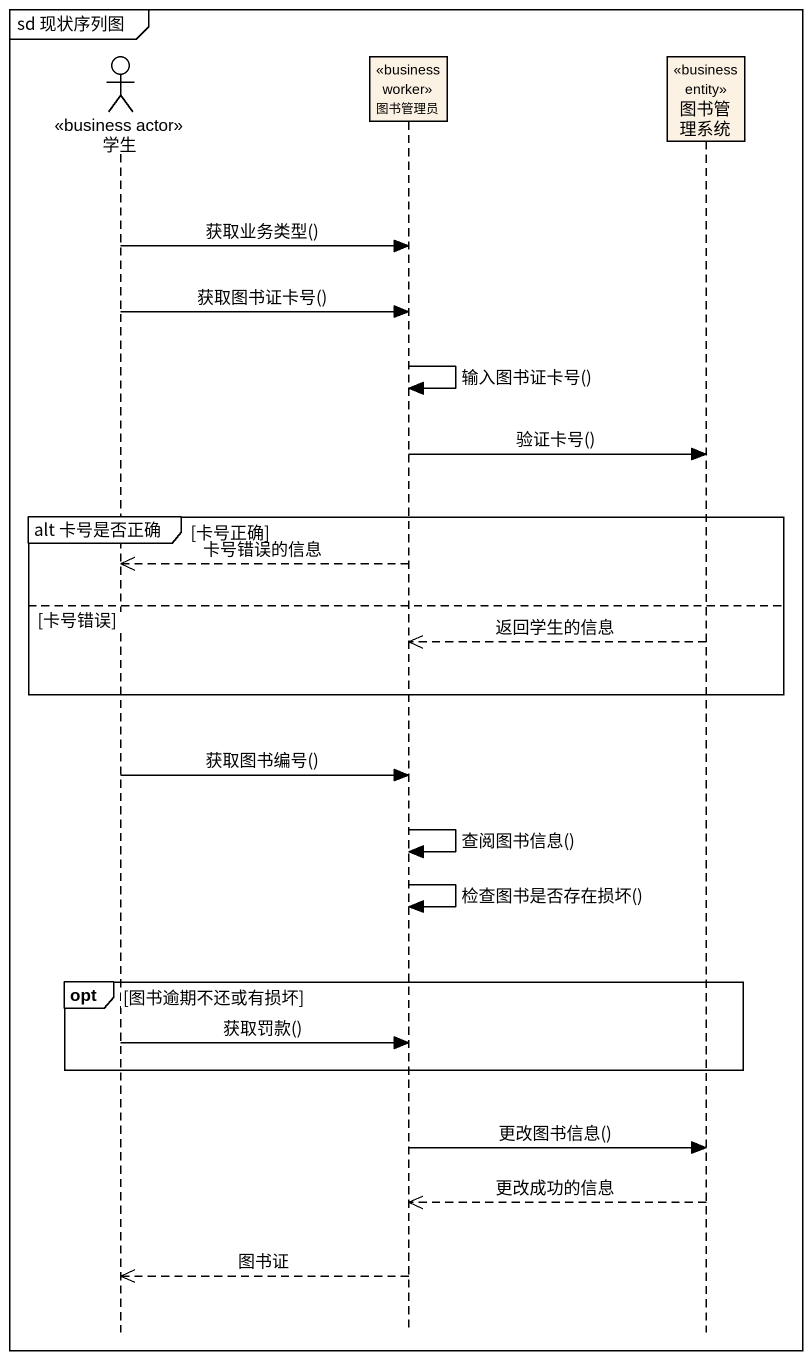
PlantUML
@startuml
mainframe sd 现状序列图
hide footbox
actor 学生 <<business actor>>
participant 图书管理员 <<business worker>>
participant 图书管理系统 <<business entity>>

学生 -> 图书管理员 : 获取业务类型()
学生 -> 图书管理员 : 获取图书证卡号()
图书管理员 -> 图书管理员 : 输入图书证卡号()
图书管理员 -> 图书管理系统 : 验证卡号()
group alt 卡号是否正确 [卡号正确]
  图书管理员 -->> 学生 : 卡号错误的信息
else 卡号错误
  图书管理系统 -->> 图书管理员 : 返回学生的信息
end
学生 -> 图书管理员 : 获取图书编号()
图书管理员 -> 图书管理员 : 查阅图书信息()
图书管理员 -> 图书管理员 : 检查图书是否存在损坏()
opt 图书逾期不还或有损坏
  学生 -> 图书管理员 : 获取罚款()
end
图书管理员 -> 图书管理系统 : 更改图书信息()
图书管理系统 -->> 图书管理员 : 更改成功的信息
图书管理员 -->> 学生 : 图书证
@enduml
